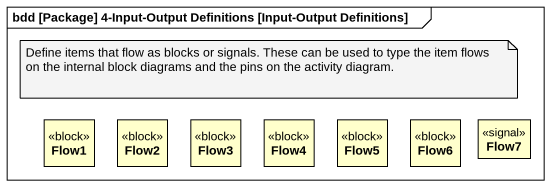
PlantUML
@startuml
mainframe bdd [Package] 4-Input-Output Definitions [Input-Output Definitions]
hide circle
hide empty members
class Flow1 <<block>>
class Flow2 <<block>>
class Flow3 <<block>>
class Flow4 <<block>>
class Flow5 <<block>>
class Flow6 <<block>>
class Flow7 <<signal>>
note as N1
  Define items that flow as blocks or signals. These can be used to type the item flows on the internal block diagrams and the pins on the activity diagram.
end note
@enduml
